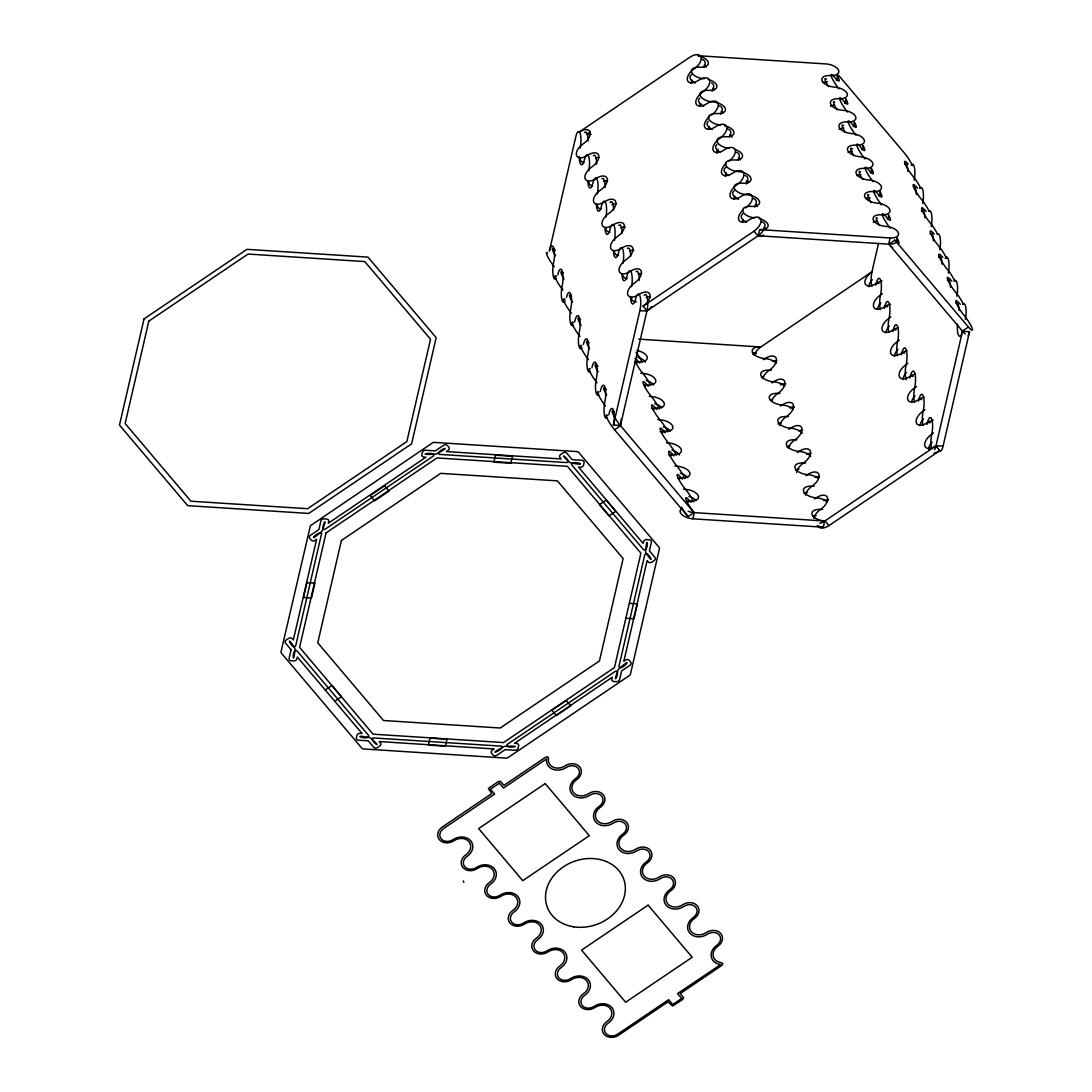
<?xml version="1.0" encoding="UTF-8"?>
<svg xmlns="http://www.w3.org/2000/svg" width="1092" height="1092" viewBox="0 0 1092 1092"><rect width="100%" height="100%" fill="white"/><g stroke="black" fill="none" stroke-linecap="round" stroke-linejoin="round"><path stroke-width="1.5" d="M644.171 295.372A10.852 2.935 -86.3 0 1 647.419 298.171A10.852 2.935 -86.3 0 1 646.914 311.07L620.461 425.484L613.417 425.034L639.871 310.606A10.852 2.935 -86.3 0 0 639.857 295.659A10.852 2.935 -86.3 0 0 635.612 299.003A10.852 2.935 -86.3 0 1 632.459 303.958A10.852 2.935 -86.3 0 1 630.48 296.533M692.847 518.809L694.28 512.626L824.706 521.007L823.272 527.19L692.847 518.809A10.852 5.446 13 0 1 681.954 514.66A10.852 5.446 13 0 1 681.722 508.49M896.873 238.807A10.852 5.446 13 0 1 888.656 244.158L758.244 235.763L759.663 229.593A10.852 5.446 13 0 0 768.181 225.498A10.852 5.446 13 0 0 759.268 218.605M878.514 243.489L871.989 271.676A10.852 2.935 -86.3 0 0 871.935 286.418M888.656 244.158L890.089 237.974A10.852 5.446 13 0 0 898.388 232.842A10.852 5.446 13 0 0 885.817 226.372A10.852 5.446 13 0 1 873.245 219.901A10.852 5.446 13 0 1 881.544 214.769M934.506 449.795A10.852 2.935 -86.3 0 0 936.021 445.713L962.489 331.285L969.532 331.736L943.065 446.164A10.852 2.935 -86.3 0 1 939.243 450.423M587.223 133.961L590.035 132.064M761.82 221.812A10.852 5.924 -40.2 0 1 764.714 227.382A10.852 5.924 -40.2 0 1 757.984 235.858L647.051 310.851L643.079 306.156L754.012 231.176A10.852 5.924 -40.2 0 0 760.755 219.369A10.852 5.924 -40.2 0 0 749.74 219.574A10.852 5.924 -40.2 0 1 739.134 220.557A10.852 5.924 -40.2 0 1 743.01 209.951M636.158 363.336L638.547 361.711A10.852 1.774 55.9 0 0 639.775 363.09M644.69 386.541L647.092 384.916A10.852 1.774 55.9 0 0 648.307 386.295M965.301 333.947A10.852 1.774 55.9 0 1 962.407 331.067L888.902 244.239L894.894 240.185A10.852 1.774 55.9 0 0 897.01 237.906M614.55 429.757L620.529 425.703L694.048 512.544L688.056 516.584L614.55 429.757A10.852 1.774 55.9 0 1 607.261 418.7A10.852 1.774 55.9 0 1 607.671 415.492M653.221 409.746L655.623 408.121A10.852 1.774 55.9 0 0 656.852 409.5M661.766 432.951L664.154 431.326A10.852 1.774 55.9 0 0 665.383 432.691M670.297 456.156L672.699 454.531A10.852 1.774 55.9 0 0 673.928 455.896M325.143 690.035L331.913 685.448L341.468 696.737L334.698 701.323M678.842 479.361L681.231 477.736A10.852 1.774 55.9 0 0 682.459 479.101M687.373 502.552L689.775 500.941A10.852 1.774 55.9 0 0 691.004 502.306M962.407 331.067L968.399 327.027A10.852 1.774 55.9 0 0 972.139 328.173A10.852 1.774 55.9 0 0 964.127 315.424A10.852 1.774 55.9 0 1 956.114 302.675A10.852 1.774 55.9 0 1 959.854 303.822A10.852 1.774 55.9 0 0 960.278 304.313M819.71 523.259A10.852 5.924 -40.2 0 0 824.965 520.911L935.899 445.932L939.857 450.614L828.937 525.607A10.852 5.924 -40.2 0 1 818.004 526.003M699.03 55.774L826.057 63.937A10.852 5.446 13 0 1 838.629 70.407A10.852 5.446 13 0 1 830.329 75.539A10.852 5.446 13 0 0 822.03 80.671A10.852 5.446 13 0 0 834.588 87.142A10.852 5.446 13 0 1 847.16 93.612A10.852 5.446 13 0 1 838.861 98.744A10.852 5.446 13 0 0 830.562 103.876A10.852 5.446 13 0 0 843.133 110.347A10.852 5.446 13 0 1 855.705 116.817A10.852 5.446 13 0 1 847.406 121.949A10.852 5.446 13 0 0 839.106 127.081A10.852 5.446 13 0 0 851.664 133.552A10.852 5.446 13 0 1 864.236 140.022A10.852 5.446 13 0 1 855.937 145.154A10.852 5.446 13 0 0 847.638 150.286A10.852 5.446 13 0 0 860.209 156.757A10.852 5.446 13 0 1 872.781 163.227A10.852 5.446 13 0 1 864.482 168.359A10.852 5.446 13 0 0 856.183 173.492A10.852 5.446 13 0 0 868.741 179.962A10.852 5.446 13 0 1 881.312 186.432A10.852 5.446 13 0 1 873.013 191.564A10.852 5.446 13 0 0 864.714 196.696A10.852 5.446 13 0 0 877.286 203.167A10.852 5.446 13 0 1 889.762 209.432A10.852 5.446 13 0 1 882.309 214.796M759.663 229.593L890.089 237.974M875.743 285.135A10.852 2.935 -86.3 0 0 876.262 283.278L879.074 283.47M884.288 308.34A10.852 2.935 -86.3 0 0 884.793 306.483L887.619 306.661M639.871 310.606L646.914 311.07M892.819 331.545A10.852 2.935 -86.3 0 0 893.338 329.688L896.15 329.866M901.364 354.75A10.852 2.935 -86.3 0 0 901.869 352.893L904.695 353.071M638.724 339.134L760.674 346.983A10.852 5.446 13 0 0 752.374 352.102A10.852 5.446 13 0 0 764.932 358.585A10.852 5.446 13 0 1 776.262 363.145M752.47 352.716L755.855 352.934M909.895 377.955A10.852 2.935 -86.3 0 0 910.414 376.098L913.226 376.276M918.44 401.16A10.852 2.935 -86.3 0 0 918.945 399.303L921.771 399.481M926.971 424.365A10.852 2.935 -86.3 0 0 927.49 422.508L930.302 422.686M936.021 445.713L943.065 446.164M576.931 451.556L434.452 442.397A2.798 2.307 -20.2 0 0 432.364 442.97L310.401 525.743L281.081 651.528A2.798 2.307 -20.2 0 0 281.49 653.262L361.793 748.129A2.798 2.307 -20.2 0 0 363.554 748.948L506.033 758.107A2.798 2.307 -20.2 0 0 508.108 757.534L629.306 675.62A2.798 2.307 -20.2 0 0 630.48 673.982L659.391 548.976A2.798 2.307 -20.2 0 0 658.995 547.242L578.678 452.375A2.798 2.307 -20.2 0 0 576.931 451.556M629.415 603.357L637.373 603.876L633.933 618.741L625.975 618.236M838.533 75.225L904.367 152.989A10.852 1.774 55.9 0 1 912.298 165.52M894.894 240.185L968.399 327.027M754.012 231.176L757.984 235.858M824.965 520.911L828.937 525.607M463.295 880.944L463.827 882.391M755.364 204.313A10.852 5.446 13 0 1 757.438 206.374M738.615 199.345A10.852 5.446 13 0 1 734.302 190.65M746.273 180.726A10.852 5.446 13 0 1 748.58 182.746M728.733 175.498A10.852 5.446 13 0 1 725.771 167.445M738.288 157.903A10.852 5.446 13 0 1 740.362 159.964M720.201 152.293A10.852 5.446 13 0 1 716.843 144.526M729.756 134.698A10.852 5.446 13 0 1 732.09 137.183M712.312 129.416A10.852 5.446 13 0 1 708.298 121.321M721.211 111.493A10.852 5.446 13 0 1 722.972 113.131M703.78 106.211A10.852 5.446 13 0 1 699.767 98.116M712.68 88.288A10.852 5.446 13 0 1 714.441 89.926M695.235 83.019A10.852 5.446 13 0 1 691.618 74.625M704.135 65.083A10.852 5.446 13 0 1 706.21 67.144M837.114 76.385A10.852 5.446 13 0 1 836.144 80.153M822.958 82.528A10.852 5.446 13 0 1 827.395 81.682M845.809 100.014A10.852 5.446 13 0 1 844.689 103.358M830.575 106.224A10.852 5.446 13 0 1 834.52 104.982M853.712 121.935A10.852 5.446 13 0 1 853.221 126.563M839.12 129.429A10.852 5.446 13 0 1 843.747 128.119M862.243 145.14A10.852 5.446 13 0 1 861.765 149.754M848.088 152.361A10.852 5.446 13 0 1 852.292 151.324M870.788 168.345A10.852 5.446 13 0 1 870.297 172.959M856.633 175.566A10.852 5.446 13 0 1 860.824 174.529M879.592 191.974A10.852 5.446 13 0 1 878.828 196.164M865.656 198.539A10.852 5.446 13 0 1 870.092 197.707M888.342 215.602A10.852 5.446 13 0 1 887.373 219.369M873.259 222.236A10.852 5.446 13 0 1 877.204 220.994M763.649 235.176A10.852 5.446 13 0 1 758.244 235.763M763.895 227.518A10.852 5.446 13 0 1 765.983 229.579M746.464 222.236A10.852 5.446 13 0 1 742.847 213.855M754.627 217.922A10.852 5.446 13 0 1 742.765 211.302A10.852 5.446 13 0 1 751.132 206.388A10.852 5.446 13 0 0 759.431 201.256A10.852 5.446 13 0 0 746.86 194.785A10.852 5.446 13 0 1 734.302 188.315A10.852 5.446 13 0 1 742.601 183.183A10.852 5.446 13 0 0 750.9 178.051A10.852 5.446 13 0 0 738.328 171.581A10.852 5.446 13 0 1 725.757 165.11A10.852 5.446 13 0 1 734.056 159.978A10.852 5.446 13 0 0 742.574 156.088A10.852 5.446 13 0 0 734.425 149.208M729.019 148.307A10.852 5.446 13 0 1 717.144 141.687A10.852 5.446 13 0 1 725.525 136.773A10.852 5.446 13 0 0 734.015 132.473A10.852 5.446 13 0 0 724.351 125.607M720.488 125.102A10.852 5.446 13 0 1 708.612 118.482A10.852 5.446 13 0 1 716.98 113.568A10.852 5.446 13 0 0 725.279 108.436A10.852 5.446 13 0 0 712.707 101.966A10.852 5.446 13 0 1 700.149 95.495A10.852 5.446 13 0 1 708.449 90.363A10.852 5.446 13 0 0 716.953 86.282A10.852 5.446 13 0 0 708.039 79.388M704.176 78.761A10.852 5.446 13 0 1 691.605 72.29A10.852 5.446 13 0 1 699.904 67.158A10.852 5.446 13 0 0 708.38 62.667A10.852 5.446 13 0 0 697.952 55.842M947.365 280.248A10.852 2.935 -86.3 0 1 950.531 287.36M938.615 257.289A10.852 2.935 -86.3 0 1 942 264.155M930.07 234.084A10.852 2.935 -86.3 0 1 933.469 240.95M921.32 211.179A10.852 2.935 -86.3 0 1 924.924 217.745M913.444 187.251A10.852 2.935 -86.3 0 1 916.393 194.54M904.681 164.237A10.852 2.935 -86.3 0 1 907.848 171.335M876.262 283.278A10.852 2.935 -86.3 0 1 880.507 279.934A10.852 2.935 -86.3 0 1 880.534 294.881A10.852 2.935 -86.3 0 0 880.466 309.623M884.793 306.483A10.852 2.935 -86.3 0 1 889.052 303.139A10.852 2.935 -86.3 0 1 889.065 318.086A10.852 2.935 -86.3 0 0 888.861 332.35M893.338 329.688A10.852 2.935 -86.3 0 1 897.583 326.344A10.852 2.935 -86.3 0 1 897.61 341.291A10.852 2.935 -86.3 0 0 897.406 355.555M901.869 352.893A10.852 2.935 -86.3 0 1 906.128 349.536A10.852 2.935 -86.3 0 1 906.142 364.496A10.852 2.935 -86.3 0 0 906.237 379.661M910.414 376.098A10.852 2.935 -86.3 0 1 914.659 372.741A10.852 2.935 -86.3 0 1 914.673 387.701A10.852 2.935 -86.3 0 0 914.618 402.443M918.945 399.303A10.852 2.935 -86.3 0 1 923.204 395.946A10.852 2.935 -86.3 0 1 923.218 410.906A10.852 2.935 -86.3 0 0 923.013 425.17M927.49 422.508A10.852 2.935 -86.3 0 1 931.735 419.151A10.852 2.935 -86.3 0 1 931.749 434.111A10.852 2.935 -86.3 0 0 931.544 448.375M962.489 331.285A10.852 2.935 -86.3 0 1 958.749 335.681A10.852 2.935 -86.3 0 1 957.52 324.119M956.128 303.262A10.852 2.935 -86.3 0 1 959.076 310.565M953.971 281.245A10.852 2.935 -86.3 0 1 957.179 283.743A10.852 2.935 -86.3 0 1 956.865 296.246M945.222 258.394A10.852 2.935 -86.3 0 1 948.579 260.251A10.852 2.935 -86.3 0 1 948.334 273.041M937.332 234.302A10.852 2.935 -86.3 0 1 940.212 237.933A10.852 2.935 -86.3 0 1 939.803 249.836M928.582 211.329A10.852 2.935 -86.3 0 1 931.612 214.428A10.852 2.935 -86.3 0 1 931.258 226.645M919.833 188.425A10.852 2.935 -86.3 0 1 923.027 190.923A10.852 2.935 -86.3 0 1 922.726 203.44M911.288 165.22A10.852 2.935 -86.3 0 1 914.495 167.718A10.852 2.935 -86.3 0 1 914.181 180.235M969.532 331.736A10.852 2.935 -86.3 0 1 968.003 335.831M962.734 304.149A10.852 2.935 -86.3 0 1 965.765 307.248A10.852 2.935 -86.3 0 1 965.41 319.451M871.211 202.648A10.852 1.774 55.9 0 1 868.932 194.963M862.666 179.443A10.852 1.774 55.9 0 1 860.687 171.963M853.726 155.596A10.852 1.774 55.9 0 1 852.456 149.017M845.194 132.391A10.852 1.774 55.9 0 1 843.611 125.553M837.059 109.842A10.852 1.774 55.9 0 1 834.779 102.143M828.514 86.637A10.852 1.774 55.9 0 1 826.535 79.143M892.655 247.488A10.852 1.774 55.9 0 1 888.902 244.239M879.347 225.198A10.852 1.774 55.9 0 1 877.477 218.154M888.478 214.701A10.852 1.774 55.9 0 1 886.349 216.98A10.852 1.774 55.9 0 0 882.527 215.629A10.852 1.774 55.9 0 0 890.185 228.064M881.654 204.859A10.852 1.774 55.9 0 1 873.996 192.424A10.852 1.774 55.9 0 1 877.818 193.775A10.852 1.774 55.9 0 0 881.858 196.874A10.852 1.774 55.9 0 0 879.592 190.882M873.109 181.654A10.852 1.774 55.9 0 1 865.451 169.219A10.852 1.774 55.9 0 1 869.273 170.57A10.852 1.774 55.9 0 0 871.716 168.891M865.014 158.968A10.852 1.774 55.9 0 1 856.988 146.219A10.852 1.774 55.9 0 1 860.742 147.365A10.852 1.774 55.9 0 0 863.185 145.7M856.032 135.244A10.852 1.774 55.9 0 1 848.388 122.809A10.852 1.774 55.9 0 1 852.197 124.16A10.852 1.774 55.9 0 0 854.64 122.495M847.501 112.039A10.852 1.774 55.9 0 1 839.844 99.604A10.852 1.774 55.9 0 1 843.666 100.955A10.852 1.774 55.9 0 0 845.781 98.689M838.956 88.834A10.852 1.774 55.9 0 1 831.312 76.399A10.852 1.774 55.9 0 1 835.121 77.764A10.852 1.774 55.9 0 0 839.161 80.849A10.852 1.774 55.9 0 0 836.895 74.87M908.216 164.1A10.852 1.774 55.9 0 0 904.968 163.663A10.852 1.774 55.9 0 0 912.898 176.194A10.852 1.774 55.9 0 1 920.652 188.274M917.594 188.288A10.852 1.774 55.9 0 1 917.171 187.797A10.852 1.774 55.9 0 0 913.431 186.65A10.852 1.774 55.9 0 0 921.443 199.399A10.852 1.774 55.9 0 1 929.183 211.479M926.139 211.493A10.852 1.774 55.9 0 1 925.716 211.002A10.852 1.774 55.9 0 0 921.962 209.855A10.852 1.774 55.9 0 0 929.974 222.604A10.852 1.774 55.9 0 1 937.509 234.179M934.247 234.207A10.852 1.774 55.9 0 0 930.507 233.06A10.852 1.774 55.9 0 0 938.519 245.809A10.852 1.774 55.9 0 1 946.45 258.34M942.792 257.412A10.852 1.774 55.9 0 0 939.038 256.265A10.852 1.774 55.9 0 0 947.051 269.014A10.852 1.774 55.9 0 1 954.804 281.081M951.746 281.108A10.852 1.774 55.9 0 1 951.323 280.617A10.852 1.774 55.9 0 0 947.583 279.47A10.852 1.774 55.9 0 0 955.596 292.219A10.852 1.774 55.9 0 1 963.335 304.286M638.206 274.037A10.852 5.924 -40.2 0 1 641.277 273.491M627.204 278.583A10.852 5.924 -40.2 0 1 623.054 275.566M629.674 250.832A10.852 5.924 -40.2 0 1 633.81 250.382M618.659 255.378A10.852 5.924 -40.2 0 1 614.455 251.883M620.474 227.873A10.852 5.924 -40.2 0 1 625.279 227.177M610.128 232.173A10.852 5.924 -40.2 0 1 605.923 228.678M611.943 204.668A10.852 5.924 -40.2 0 1 616.216 203.904M601.037 208.941A10.852 5.924 -40.2 0 1 597.365 204.968M603.398 181.463A10.852 5.924 -40.2 0 1 607.684 180.699M592.506 185.749A10.852 5.924 -40.2 0 1 588.834 181.763M595.522 158.026A10.852 5.924 -40.2 0 1 599.139 157.494M583.961 162.544A10.852 5.924 -40.2 0 1 580.33 158.026M586.991 134.821A10.852 5.924 -40.2 0 1 591.127 134.357M701.542 59.309A10.852 5.924 -40.2 0 1 703.958 67.335M691.222 83.579A10.852 5.924 -40.2 0 1 692.164 80.139M711.534 82.856A10.852 5.924 -40.2 0 1 712.134 91.155M699.795 106.238A10.852 5.924 -40.2 0 1 700.695 103.344M719.137 105.787A10.852 5.924 -40.2 0 1 720.665 114.36M708.339 129.443A10.852 5.924 -40.2 0 1 709.24 126.549M727.668 128.993A10.852 5.924 -40.2 0 1 729.565 136.95M716.843 153.18A10.852 5.924 -40.2 0 1 718.099 149.14M735.694 152.129A10.852 5.924 -40.2 0 1 738.096 160.155M725.375 176.385A10.852 5.924 -40.2 0 1 726.317 172.959M745.235 175.512A10.852 5.924 -40.2 0 1 746.286 183.975M733.947 199.058A10.852 5.924 -40.2 0 1 734.848 196.15M752.77 198.539A10.852 5.924 -40.2 0 1 754.818 207.18M742.492 222.263A10.852 5.924 -40.2 0 1 743.12 219.97M651.583 306.579A10.852 5.924 -40.2 0 1 647.051 310.851M646.095 297.488A10.852 5.924 -40.2 0 1 650.368 296.724M636.308 301.761A10.852 5.924 -40.2 0 1 631.517 297.775M630.275 271.348A10.852 5.924 -40.2 0 1 641.277 271.157A10.852 5.924 -40.2 0 1 634.534 282.951A10.852 5.924 -40.2 0 0 627.723 294.54A10.852 5.924 -40.2 0 0 638.151 294.976M629.62 271.772A10.852 5.924 -40.2 0 1 619.191 271.335A10.852 5.924 -40.2 0 1 626.003 259.746A10.852 5.924 -40.2 0 0 632.746 247.952A10.852 5.924 -40.2 0 0 621.73 248.143A10.852 5.924 -40.2 0 1 610.728 248.348A10.852 5.924 -40.2 0 1 617.471 236.541A10.852 5.924 -40.2 0 0 624.201 224.747A10.852 5.924 -40.2 0 0 613.199 224.938A10.852 5.924 -40.2 0 1 602.183 225.143A10.852 5.924 -40.2 0 1 608.927 213.336A10.852 5.924 -40.2 0 0 615.738 201.761A10.852 5.924 -40.2 0 0 605.309 201.31M604.654 201.733A10.852 5.924 -40.2 0 1 593.652 201.938A10.852 5.924 -40.2 0 1 600.395 190.131A10.852 5.924 -40.2 0 0 607.125 178.337A10.852 5.924 -40.2 0 0 596.123 178.528M595.468 178.951A10.852 5.924 -40.2 0 1 585.039 178.515A10.852 5.924 -40.2 0 1 591.85 166.926A10.852 5.924 -40.2 0 0 598.593 155.132A10.852 5.924 -40.2 0 0 587.578 155.323A10.852 5.924 -40.2 0 1 576.576 155.528A10.852 5.924 -40.2 0 1 583.319 143.721A10.852 5.924 -40.2 0 0 590.062 131.927A10.852 5.924 -40.2 0 0 579.047 132.132L689.98 57.139A10.852 5.924 -40.2 0 1 700.9 56.743A10.852 5.924 -40.2 0 1 694.894 68.291M694.253 68.741A10.852 5.924 -40.2 0 0 687.51 80.549A10.852 5.924 -40.2 0 0 698.511 80.344A10.852 5.924 -40.2 0 1 709.445 79.948A10.852 5.924 -40.2 0 1 703.425 91.496M702.784 91.946A10.852 5.924 -40.2 0 0 696.041 103.754A10.852 5.924 -40.2 0 0 707.056 103.549A10.852 5.924 -40.2 0 1 718.058 103.358A10.852 5.924 -40.2 0 1 711.329 115.151M709.445 116.598A10.852 5.924 -40.2 0 0 704.872 127.546A10.852 5.924 -40.2 0 0 715.588 126.754A10.852 5.924 -40.2 0 1 726.603 126.563A10.852 5.924 -40.2 0 1 719.86 138.356M719.218 138.807A10.852 5.924 -40.2 0 0 713.199 150.368A10.852 5.924 -40.2 0 0 724.133 149.959A10.852 5.924 -40.2 0 1 735.053 149.549A10.852 5.924 -40.2 0 1 729.033 161.111M726.521 163.008A10.852 5.924 -40.2 0 0 721.948 173.956A10.852 5.924 -40.2 0 0 732.664 173.164A10.852 5.924 -40.2 0 1 743.679 172.973A10.852 5.924 -40.2 0 1 736.936 184.766A10.852 5.924 -40.2 0 0 730.193 196.56A10.852 5.924 -40.2 0 0 741.209 196.369A10.852 5.924 -40.2 0 1 752.211 196.164A10.852 5.924 -40.2 0 1 745.467 207.971M639.462 294.13A10.852 5.924 -40.2 0 1 649.89 294.567A10.852 5.924 -40.2 0 1 643.079 306.156M584.63 132.651A10.852 2.935 -86.3 0 1 588.028 141.045M593.379 155.61A10.852 2.935 -86.3 0 1 596.56 164.25M601.924 178.815A10.852 2.935 -86.3 0 1 605.105 187.455M610.019 202.552A10.852 2.935 -86.3 0 1 613.636 209.882M618.782 225.471A10.852 2.935 -86.3 0 1 622.181 233.087M627.531 248.43A10.852 2.935 -86.3 0 1 630.712 256.292M636.063 271.635A10.852 2.935 -86.3 0 1 639.243 280.275M621.307 418.686A10.852 2.935 -86.3 0 1 620.461 425.484M608.817 414.701A10.852 2.935 -86.3 0 0 609.145 413.431A10.852 2.935 -86.3 0 1 613.39 410.087A10.852 2.935 -86.3 0 1 613.417 425.034M607.616 417.526A10.852 2.935 -86.3 0 1 604.367 414.728A10.852 2.935 -86.3 0 1 604.872 401.829A10.852 2.935 -86.3 0 0 604.859 386.882A10.852 2.935 -86.3 0 0 600.6 390.226A10.852 2.935 -86.3 0 1 600.272 391.496M598.866 394.608A10.852 2.935 -86.3 0 1 595.782 391.223A10.852 2.935 -86.3 0 1 596.341 378.624A10.852 2.935 -86.3 0 0 596.314 363.677A10.852 2.935 -86.3 0 0 592.069 367.021A10.852 2.935 -86.3 0 1 591.905 367.676M590.335 371.417A10.852 2.935 -86.3 0 1 587.237 368.018A10.852 2.935 -86.3 0 1 587.796 355.419A10.852 2.935 -86.3 0 0 587.783 340.472A10.852 2.935 -86.3 0 0 583.538 343.816A10.852 2.935 -86.3 0 1 583.374 344.471M582.009 347.911A10.852 2.935 -86.3 0 1 578.76 345.113A10.852 2.935 -86.3 0 1 579.265 332.214A10.852 2.935 -86.3 0 0 579.251 317.267A10.852 2.935 -86.3 0 0 574.993 320.611A10.852 2.935 -86.3 0 1 574.665 321.894M573.259 325.007A10.852 2.935 -86.3 0 1 570.16 321.608A10.852 2.935 -86.3 0 1 570.72 309.009A10.852 2.935 -86.3 0 0 570.707 294.062A10.852 2.935 -86.3 0 0 566.461 297.42M565.151 301.146A10.852 2.935 -86.3 0 1 561.738 299.003A10.852 2.935 -86.3 0 1 562.189 285.817A10.852 2.935 -86.3 0 0 562.175 270.857A10.852 2.935 -86.3 0 0 557.916 274.215A10.852 2.935 -86.3 0 1 557.753 274.856M556.401 278.296A10.852 2.935 -86.3 0 1 553.139 275.498A10.852 2.935 -86.3 0 1 553.644 262.612A10.852 2.935 -86.3 0 0 553.63 247.652A10.852 2.935 -86.3 0 0 549.385 251.01L575.839 136.582A10.852 2.935 -86.3 0 1 580.098 133.224A10.852 2.935 -86.3 0 1 580.111 148.184M579.238 156.552A10.852 2.935 -86.3 0 0 581.135 164.674A10.852 2.935 -86.3 0 0 584.384 159.787A10.852 2.935 -86.3 0 1 588.561 156.224A10.852 2.935 -86.3 0 1 588.806 170.707M587.796 180.508A10.852 2.935 -86.3 0 0 589.776 187.933A10.852 2.935 -86.3 0 0 592.915 182.992A10.852 2.935 -86.3 0 1 597.092 179.429A10.852 2.935 -86.3 0 1 597.338 193.912M596.328 203.713A10.852 2.935 -86.3 0 0 598.307 211.138A10.852 2.935 -86.3 0 0 601.46 206.197A10.852 2.935 -86.3 0 1 605.623 202.634A10.852 2.935 -86.3 0 1 605.869 217.117M604.9 227.668A10.852 2.935 -86.3 0 0 606.947 234.384A10.852 2.935 -86.3 0 0 609.991 229.402A10.852 2.935 -86.3 0 1 614.168 225.839A10.852 2.935 -86.3 0 1 614.414 240.322M613.431 250.873A10.852 2.935 -86.3 0 0 615.492 257.589A10.852 2.935 -86.3 0 0 618.536 252.607A10.852 2.935 -86.3 0 1 622.699 249.044A10.852 2.935 -86.3 0 1 622.945 263.527M622.017 274.802A10.852 2.935 -86.3 0 0 624.133 280.821A10.852 2.935 -86.3 0 0 627.067 275.812A10.852 2.935 -86.3 0 1 631.244 272.249A10.852 2.935 -86.3 0 1 631.49 286.718M822.645 509.418A10.852 5.446 13 0 1 820.433 509.404A10.852 5.446 13 0 0 812.134 514.537A10.852 5.446 13 0 0 824.706 521.007M827.067 501.951A10.852 5.446 13 0 0 816.161 497.802A10.852 5.446 13 0 1 803.589 491.332A10.852 5.446 13 0 1 811.888 486.199A10.852 5.446 13 0 0 814.113 486.213M818.522 478.746A10.852 5.446 13 0 0 807.63 474.597A10.852 5.446 13 0 1 795.058 468.127A10.852 5.446 13 0 1 803.357 462.994A10.852 5.446 13 0 0 805.568 463.008M810.783 456.374A10.852 5.446 13 0 0 799.085 451.392A10.852 5.446 13 0 1 786.527 444.922A10.852 5.446 13 0 1 794.826 439.789A10.852 5.446 13 0 0 797.037 439.803M802.238 433.169A10.852 5.446 13 0 0 790.553 428.187A10.852 5.446 13 0 1 777.982 421.717A10.852 5.446 13 0 1 786.281 416.584A10.852 5.446 13 0 0 788.506 416.598M793.338 409.555A10.852 5.446 13 0 0 782.008 404.982A10.852 5.446 13 0 1 769.451 398.512A10.852 5.446 13 0 1 777.75 393.379A10.852 5.446 13 0 0 779.961 393.393M784.793 386.35A10.852 5.446 13 0 0 773.477 381.777A10.852 5.446 13 0 1 760.906 375.307A10.852 5.446 13 0 1 769.205 370.188A10.852 5.446 13 0 0 771.43 370.188M636.841 350.477A10.852 5.446 13 0 1 647.256 357.302A10.852 5.446 13 0 1 638.793 361.793A10.852 5.446 13 0 0 635.203 361.943M640.745 373.109A10.852 5.446 13 0 0 643.052 373.396A10.852 5.446 13 0 1 655.623 379.866A10.852 5.446 13 0 1 647.324 384.998A10.852 5.446 13 0 0 643.734 385.148M649.276 396.314A10.852 5.446 13 0 0 651.596 396.601A10.852 5.446 13 0 1 664.168 403.071A10.852 5.446 13 0 1 655.869 408.203A10.852 5.446 13 0 0 651.637 408.476M657.807 419.519A10.852 5.446 13 0 0 660.128 419.806A10.852 5.446 13 0 1 672.699 426.276A10.852 5.446 13 0 1 664.4 431.408A10.852 5.446 13 0 0 660.169 431.668M666.352 442.724A10.852 5.446 13 0 0 668.673 443.011A10.852 5.446 13 0 1 681.244 449.481A10.852 5.446 13 0 1 672.945 454.613A10.852 5.446 13 0 0 668.713 454.873M674.883 465.929A10.852 5.446 13 0 0 677.204 466.216A10.852 5.446 13 0 1 689.775 472.686A10.852 5.446 13 0 1 681.476 477.818A10.852 5.446 13 0 0 677.886 477.968M683.428 489.134A10.852 5.446 13 0 0 685.749 489.421A10.852 5.446 13 0 1 698.307 495.891A10.852 5.446 13 0 1 690.008 501.023A10.852 5.446 13 0 0 686.431 501.16M694.28 512.626A10.852 5.446 13 0 1 688.165 511.288M804.053 493.42A10.852 5.446 13 0 1 807.548 492.437M795.508 470.215A10.852 5.446 13 0 1 799.016 469.232M786.977 447.01A10.852 5.446 13 0 1 789.803 446.109M777.995 424.065A10.852 5.446 13 0 1 781.271 422.918M770.379 400.368A10.852 5.446 13 0 1 772.726 399.713M761.356 377.395A10.852 5.446 13 0 1 763.554 376.631M752.825 354.19A10.852 5.446 13 0 1 756.319 353.207M637.728 357.207A10.852 5.446 13 0 1 645.358 362.203M646.259 380.412A10.852 5.446 13 0 1 653.63 384.985M654.79 403.617A10.852 5.446 13 0 1 661.861 407.766M663.335 426.822A10.852 5.446 13 0 1 670.392 430.971M671.867 450.027A10.852 5.446 13 0 1 679.511 455.023M680.412 473.232A10.852 5.446 13 0 1 687.783 477.805M688.943 496.437A10.852 5.446 13 0 1 696 500.586M823.272 527.19A10.852 5.446 13 0 1 817.157 525.853M813.076 516.38A10.852 5.446 13 0 1 816.093 515.642M681.231 477.736A10.852 1.774 55.9 0 0 677.49 476.59A10.852 1.774 55.9 0 0 685.503 489.339A10.852 1.774 55.9 0 1 693.434 501.87M684.902 478.665A10.852 1.774 55.9 0 0 676.972 466.134A10.852 1.774 55.9 0 1 668.946 453.385A10.852 1.774 55.9 0 1 672.699 454.531M676.18 454.995A10.852 1.774 55.9 0 0 668.427 442.929A10.852 1.774 55.9 0 1 660.414 430.18A10.852 1.774 55.9 0 1 664.154 431.326M667.635 431.79A10.852 1.774 55.9 0 0 659.896 419.724A10.852 1.774 55.9 0 1 651.883 406.975A10.852 1.774 55.9 0 1 655.623 408.121M659.281 409.05A10.852 1.774 55.9 0 0 651.351 396.519A10.852 1.774 55.9 0 1 643.338 383.77A10.852 1.774 55.9 0 1 647.092 384.916M650.341 384.889A10.852 1.774 55.9 0 0 642.819 373.314A10.852 1.774 55.9 0 1 635.066 361.247M634.971 358.49A10.852 1.774 55.9 0 1 638.547 361.711M636.063 352.361A10.852 1.774 55.9 0 1 642.028 362.189M555.487 255.842A10.852 1.774 55.9 0 1 555.282 250.3M564.018 279.047A10.852 1.774 55.9 0 1 563.076 272.782M572.563 302.252A10.852 1.774 55.9 0 1 571.621 295.987M581.094 325.457A10.852 1.774 55.9 0 1 580.507 319.533M589.639 348.662A10.852 1.774 55.9 0 1 589.052 342.738M598.17 371.867A10.852 1.774 55.9 0 1 597.966 366.325M606.702 395.072A10.852 1.774 55.9 0 1 606.497 389.53M620.529 425.703A10.852 1.774 55.9 0 1 613.008 414.127A10.852 1.774 55.9 0 1 614.305 411.998M694.048 512.544A10.852 1.774 55.9 0 1 686.022 499.795A10.852 1.774 55.9 0 1 689.775 500.941M554.34 266.803A10.852 1.774 55.9 0 1 547.502 256.265A10.852 1.774 55.9 0 1 547.624 252.853M562.885 290.008A10.852 1.774 55.9 0 1 555.91 279.211A10.852 1.774 55.9 0 1 556.442 276.262M571.416 313.213A10.852 1.774 55.9 0 1 564.441 302.416A10.852 1.774 55.9 0 1 564.987 299.467M579.961 336.418A10.852 1.774 55.9 0 1 572.986 325.621A10.852 1.774 55.9 0 1 573.518 322.672M588.492 359.623A10.852 1.774 55.9 0 1 581.654 349.085A10.852 1.774 55.9 0 1 581.777 345.673M597.037 382.828A10.852 1.774 55.9 0 1 590.185 372.29A10.852 1.774 55.9 0 1 590.308 368.878M605.569 406.019A10.852 1.774 55.9 0 1 598.716 395.495A10.852 1.774 55.9 0 1 598.853 392.069M688.056 516.584A10.852 1.774 55.9 0 1 681.667 507.261M933.51 432.882A10.852 5.924 -40.2 0 1 931.626 434.329A10.852 5.924 -40.2 0 0 924.883 446.123A10.852 5.924 -40.2 0 0 935.899 445.932M933.223 420.27A10.852 5.924 -40.2 0 0 927.354 422.727A10.852 5.924 -40.2 0 1 916.352 422.918A10.852 5.924 -40.2 0 1 923.081 411.124A10.852 5.924 -40.2 0 0 924.965 409.677M924.064 397.174A10.852 5.924 -40.2 0 0 918.822 399.522A10.852 5.924 -40.2 0 1 907.807 399.727A10.852 5.924 -40.2 0 1 914.55 387.919A10.852 5.924 -40.2 0 0 916.434 386.472M915.533 373.969A10.852 5.924 -40.2 0 0 910.278 376.317A10.852 5.924 -40.2 0 1 899.276 376.522A10.852 5.924 -40.2 0 1 906.019 364.714A10.852 5.924 -40.2 0 0 907.889 363.267M907.002 350.764A10.852 5.924 -40.2 0 0 901.746 353.112A10.852 5.924 -40.2 0 1 890.731 353.317A10.852 5.924 -40.2 0 1 897.474 341.509A10.852 5.924 -40.2 0 0 899.358 340.062M898.457 327.559A10.852 5.924 -40.2 0 0 893.201 329.907A10.852 5.924 -40.2 0 1 882.199 330.112A10.852 5.924 -40.2 0 1 888.943 318.304A10.852 5.924 -40.2 0 0 890.813 316.871M890.54 304.245A10.852 5.924 -40.2 0 0 884.67 306.702A10.852 5.924 -40.2 0 1 873.655 306.907A10.852 5.924 -40.2 0 1 880.398 295.099A10.852 5.924 -40.2 0 0 882.281 293.666M881.995 281.04A10.852 5.924 -40.2 0 0 876.125 283.497A10.852 5.924 -40.2 0 1 865.123 283.702A10.852 5.924 -40.2 0 1 871.866 271.894L760.933 346.887A10.852 5.924 -40.2 0 0 754.203 355.364M763.226 359.65A10.852 5.924 -40.2 0 0 765.205 358.49A10.852 5.924 -40.2 0 1 776.207 358.285A10.852 5.924 -40.2 0 1 769.464 370.092A10.852 5.924 -40.2 0 0 762.735 378.569M771.757 382.855A10.852 5.924 -40.2 0 0 773.737 381.681A10.852 5.924 -40.2 0 1 784.752 381.49A10.852 5.924 -40.2 0 1 778.009 393.284A10.852 5.924 -40.2 0 0 771.457 401.187M780.289 406.06A10.852 5.924 -40.2 0 0 782.282 404.886A10.852 5.924 -40.2 0 1 793.283 404.695A10.852 5.924 -40.2 0 1 786.54 416.489A10.852 5.924 -40.2 0 0 779.674 425.552M788.833 429.265A10.852 5.924 -40.2 0 0 790.813 428.091A10.852 5.924 -40.2 0 1 801.815 427.9A10.852 5.924 -40.2 0 1 795.085 439.694A10.852 5.924 -40.2 0 0 788.342 448.184M797.365 452.47A10.852 5.924 -40.2 0 0 799.344 451.296A10.852 5.924 -40.2 0 1 810.36 451.105A10.852 5.924 -40.2 0 1 803.616 462.899A10.852 5.924 -40.2 0 0 796.669 472.508M805.91 475.675A10.852 5.924 -40.2 0 0 807.889 474.501A10.852 5.924 -40.2 0 1 818.891 474.31A10.852 5.924 -40.2 0 1 812.161 486.104A10.852 5.924 -40.2 0 0 805.282 495.154M814.441 498.88A10.852 5.924 -40.2 0 0 816.42 497.706A10.852 5.924 -40.2 0 1 827.436 497.515A10.852 5.924 -40.2 0 1 820.693 509.309A10.852 5.924 -40.2 0 0 813.827 518.359M920.106 425.416A10.852 5.924 -40.2 0 1 923.491 418.905M911.561 402.211A10.852 5.924 -40.2 0 1 914.959 395.7M902.988 379.538A10.852 5.924 -40.2 0 1 906.415 372.495M894.457 356.333A10.852 5.924 -40.2 0 1 897.883 349.29M885.953 332.596A10.852 5.924 -40.2 0 1 889.338 326.099M877.422 309.405A10.852 5.924 -40.2 0 1 880.807 302.894M868.836 286.732A10.852 5.924 -40.2 0 1 872.262 279.689M772.481 361.411A10.852 5.924 -40.2 0 1 776.753 360.647M780.357 384.889A10.852 5.924 -40.2 0 1 785.817 383.92M789.557 407.821A10.852 5.924 -40.2 0 1 794.348 407.125M798.757 430.794A10.852 5.924 -40.2 0 1 801.828 430.248M806.633 454.231A10.852 5.924 -40.2 0 1 810.906 453.467M815.164 477.436A10.852 5.924 -40.2 0 1 819.45 476.672M823.709 500.641A10.852 5.924 -40.2 0 1 828.5 499.945M939.857 450.614A10.852 5.924 -40.2 0 1 934.001 453.071M928.609 449.153A10.852 5.924 -40.2 0 1 932.036 442.11M321.594 533.633L295.714 645.741C292.124 650.982 283.961 630.712 294.99 648.662C293.311 670.065 291.236 648.047 296.887 650.764L368.673 735.571C369.328 741.686 347.283 732.937 370.502 737.823C386.582 752.306 367.212 739.229 373.764 737.946L501.132 746.136C506.879 749.112 482.063 757.834 504.408 746.409C528.897 744.949 503.535 749.972 507.152 744.471L615.492 671.239C621.88 669.014 610.496 690.472 618.304 669.437C636.308 653.153 621.266 672.331 618.918 666.516L644.771 554.777C648.293 549.494 656.524 569.71 645.549 552.006C647.078 530.535 649.399 552.183 643.584 549.74L571.798 464.946C571.252 458.64 592.874 467.512 569.928 462.667C553.985 448.321 573.232 461.152 566.707 462.571L439.353 454.381C433.92 451.365 457.616 442.724 435.981 454.122C411.493 455.514 437.169 450.587 433.319 456.047L324.993 529.265C318.468 531.299 330.016 510.196 322.154 531.108C304.968 546.082 318.086 529.634 321.594 533.633M548.484 758.339L548.443 758.681A10.988 9.036 -20.2 0 0 553.344 767.253A10.988 9.036 -20.2 0 0 565.069 765.874A10.729 8.818 -20.2 0 1 579.634 766.816A10.729 8.818 -20.2 0 1 576.685 779.592A10.988 9.036 -20.2 0 0 573.655 792.71A10.988 9.036 -20.2 0 0 588.588 793.666A10.729 8.818 -20.2 0 1 603.166 794.607A10.729 8.818 -20.2 0 1 600.204 807.384A10.988 9.036 -20.2 0 0 597.174 820.488A10.988 9.036 -20.2 0 0 612.107 821.457A10.729 8.818 -20.2 0 1 626.685 822.385A10.729 8.818 -20.2 0 1 623.723 835.175A10.988 9.036 -20.2 0 0 620.693 848.279A10.988 9.036 -20.2 0 0 635.64 849.235A10.729 8.818 -20.2 0 1 650.204 850.177A10.729 8.818 -20.2 0 1 647.242 862.967A10.988 9.036 -20.2 0 0 644.212 876.071A10.988 9.036 -20.2 0 0 659.159 877.026A10.729 8.818 -20.2 0 1 673.723 877.968A10.729 8.818 -20.2 0 1 670.775 890.744A10.988 9.036 -20.2 0 0 667.744 903.862A10.988 9.036 -20.2 0 0 682.677 904.818A10.729 8.818 -20.2 0 1 697.256 905.759A10.729 8.818 -20.2 0 1 694.294 918.536A10.988 9.036 -20.2 0 0 691.263 931.64A10.988 9.036 -20.2 0 0 706.196 932.609A10.729 8.818 -20.2 0 1 720.775 933.537A10.729 8.818 -20.2 0 1 717.813 946.327A10.988 9.036 -20.2 0 0 713.131 956.032A10.988 9.036 -20.2 0 0 721.048 962.571L722.781 963.499L721.962 965.342L680.207 993.583L683.592 997.747L682.623 999.521L672.563 1006.06L668.004 1001.828L618.645 1035.202A10.729 8.818 -20.2 0 1 604.081 1034.261A10.729 8.818 -20.2 0 1 607.029 1021.484A10.988 9.036 -20.2 0 0 610.059 1008.366A10.988 9.036 -20.2 0 0 595.126 1007.411A10.729 8.818 -20.2 0 1 580.548 1006.483A10.729 8.818 -20.2 0 1 583.51 993.693A10.988 9.036 -20.2 0 0 586.54 980.589A10.988 9.036 -20.2 0 0 571.594 979.62A10.729 8.818 -20.2 0 1 557.029 978.691A10.729 8.818 -20.2 0 1 559.991 965.901A10.988 9.036 -20.2 0 0 563.022 952.797A10.988 9.036 -20.2 0 0 548.075 951.842A10.729 8.818 -20.2 0 1 533.51 950.9A10.729 8.818 -20.2 0 1 536.459 938.11A10.988 9.036 -20.2 0 0 539.489 925.006A10.988 9.036 -20.2 0 0 524.556 924.05A10.729 8.818 -20.2 0 1 509.991 923.109A10.729 8.818 -20.2 0 1 512.94 910.332A10.988 9.036 -20.2 0 0 515.97 897.214A10.988 9.036 -20.2 0 0 501.037 896.259A10.729 8.818 -20.2 0 1 486.459 895.317A10.729 8.818 -20.2 0 1 489.421 882.541A10.988 9.036 -20.2 0 0 492.451 869.437A10.988 9.036 -20.2 0 0 477.504 868.468A10.729 8.818 -20.2 0 1 462.94 867.539A10.729 8.818 -20.2 0 1 465.902 854.749A10.988 9.036 -20.2 0 0 468.932 841.645A10.988 9.036 -20.2 0 0 453.985 840.69A10.729 8.818 -20.2 0 1 439.421 839.748A10.729 8.818 -20.2 0 1 442.369 826.958L491.741 793.597L488.383 788.479L498.157 781.613L500.327 781.258L503.944 785.353L545.713 757.138L547.72 756.824L548.484 758.339M144.035 318.905L119.478 425.075L187.688 505.651L308.695 513.431L411.616 443.857L436.172 337.687L367.963 257.111L246.956 249.345L144.035 318.905M148.812 321.144L125.143 423.519L190.909 501.214L307.589 508.708L406.838 441.618L430.521 339.243L364.755 261.561L248.061 254.054L148.812 321.144M291.1 649.685L289.107 658.285A2.716 2.225 -20.2 0 0 291.182 660.742L293.803 660.906A2.716 2.225 -20.2 0 0 296.928 658.79L297.338 657.056L362.025 733.469L360.046 733.346A2.716 2.225 -20.2 0 0 356.907 735.462L356.374 737.755A2.716 2.225 -20.2 0 0 358.463 740.212L368.263 740.84L373.778 747.365A2.716 2.225 -20.2 0 0 377.477 747.611L379.688 746.109A2.716 2.225 -20.2 0 0 380.439 742.874L379.32 741.55L494.089 748.935L492.41 750.067A2.716 2.225 -20.2 0 0 491.659 753.303L493.134 755.036A2.716 2.225 -20.2 0 0 496.819 755.282L505.159 749.644L514.96 750.272A2.716 2.225 -20.2 0 0 518.099 748.157L518.632 745.863A2.716 2.225 -20.2 0 0 516.543 743.406L514.578 743.283L612.189 677.299L611.793 679.033A2.716 2.225 -20.2 0 0 613.868 681.49L616.475 681.654A2.716 2.225 -20.2 0 0 619.614 679.538L621.607 670.938L629.947 665.301A2.716 2.225 -20.2 0 0 630.685 662.066L629.224 660.332A2.716 2.225 -20.2 0 0 625.539 660.087L623.846 661.22L647.133 560.537L648.252 561.848A2.716 2.225 -20.2 0 0 651.938 562.08L654.163 560.578A2.716 2.225 -20.2 0 0 654.913 557.343L649.385 550.818L651.378 542.219A2.716 2.225 -20.2 0 0 649.29 539.762L646.682 539.598A2.716 2.225 -20.2 0 0 643.543 541.728L643.147 543.447L578.46 467.035L580.439 467.158A2.716 2.225 -20.2 0 0 583.578 465.042L584.097 462.749A2.716 2.225 -20.2 0 0 582.022 460.305L572.222 459.664L566.693 453.139A2.716 2.225 -20.2 0 0 563.008 452.907L560.797 454.408A2.716 2.225 -20.2 0 0 560.046 457.644L561.152 458.954L446.382 451.583L448.061 450.45A2.716 2.225 -20.2 0 0 448.812 447.201L447.351 445.468A2.716 2.225 -20.2 0 0 443.652 445.236L435.326 450.873L425.525 450.245A2.716 2.225 -20.2 0 0 422.386 452.361L421.853 454.654A2.716 2.225 -20.2 0 0 423.928 457.098L425.907 457.234L328.282 523.218L328.692 521.485A2.716 2.225 -20.2 0 0 326.604 519.028L323.996 518.864A2.716 2.225 -20.2 0 0 320.871 520.98L318.878 529.579L310.538 535.216A2.716 2.225 -20.2 0 0 309.787 538.452L311.261 540.185A2.716 2.225 -20.2 0 0 314.946 540.417L316.625 539.284L293.339 639.98L292.233 638.67A2.716 2.225 -20.2 0 0 288.534 638.424L286.322 639.926A2.716 2.225 -20.2 0 0 285.572 643.161L291.1 649.685M306.948 582.623L303.508 597.501L311.466 598.02L314.905 583.142L306.948 582.623M326.044 532.923L299.577 647.351L373.082 734.179L503.508 742.574L614.441 667.581L640.895 553.166L567.39 466.325L436.977 457.944L326.044 532.923M341.427 540.444L317.758 642.819L383.524 720.515L500.204 728.009L599.453 660.933L623.136 558.558L557.37 480.862L440.677 473.355L341.427 540.444M430.057 738.11L428.446 745.099L445.399 746.177L447.01 739.202L430.057 738.11M495.495 455.187L493.871 462.175L510.824 463.267L512.448 456.279L495.495 455.187M384.534 485.803L370.12 495.55L374.597 500.859L389.025 491.113L384.534 485.803M606.197 500.054L599.426 504.627L608.981 515.915L615.752 511.343L606.197 500.054M566.284 700.518L551.87 710.264L556.36 715.56L570.775 705.814L566.284 700.518M499.372 783.196L490.485 789.188L494.608 794.061L443.584 828.541A8.681 7.139 -20.2 0 0 441.182 838.902A8.681 7.139 -20.2 0 0 452.989 839.666A13.036 10.715 -20.2 0 1 470.693 840.799A13.036 10.715 -20.2 0 1 467.103 856.333A8.681 7.139 -20.2 0 0 464.701 866.693A8.681 7.139 -20.2 0 0 476.508 867.444A13.036 10.715 -20.2 0 1 494.212 868.59A13.036 10.715 -20.2 0 1 490.622 884.124A8.681 7.139 -20.2 0 0 488.233 894.484A8.681 7.139 -20.2 0 0 500.027 895.235A13.036 10.715 -20.2 0 1 517.745 896.382A13.036 10.715 -20.2 0 1 514.141 911.916A8.681 7.139 -20.2 0 0 511.752 922.262A8.681 7.139 -20.2 0 0 523.559 923.027A13.036 10.715 -20.2 0 1 541.263 924.16A13.036 10.715 -20.2 0 1 537.673 939.693A8.681 7.139 -20.2 0 0 535.271 950.054A8.681 7.139 -20.2 0 0 547.078 950.818A13.036 10.715 -20.2 0 1 564.782 951.951A13.036 10.715 -20.2 0 1 561.192 967.485A8.681 7.139 -20.2 0 0 558.79 977.845A8.681 7.139 -20.2 0 0 570.597 978.596A13.036 10.715 -20.2 0 1 588.301 979.742A13.036 10.715 -20.2 0 1 584.711 995.276A8.681 7.139 -20.2 0 0 582.323 1005.636A8.681 7.139 -20.2 0 0 594.13 1006.387A13.036 10.715 -20.2 0 1 611.834 1007.534A13.036 10.715 -20.2 0 1 608.23 1023.067A8.681 7.139 -20.2 0 0 605.842 1033.414A8.681 7.139 -20.2 0 0 617.649 1034.179L668.673 999.685L672.754 1004.503L681.626 998.497L677.504 993.638L720.638 964.564A13.036 10.715 -20.2 0 1 711.274 956.81A13.036 10.715 -20.2 0 1 716.816 945.303A8.681 7.139 -20.2 0 0 719.218 934.943A8.681 7.139 -20.2 0 0 707.411 934.192A13.036 10.715 -20.2 0 1 689.707 933.046A13.036 10.715 -20.2 0 1 693.297 917.512A8.681 7.139 -20.2 0 0 695.686 907.152A8.681 7.139 -20.2 0 0 683.879 906.401A13.036 10.715 -20.2 0 1 666.175 905.254A13.036 10.715 -20.2 0 1 669.778 889.721A8.681 7.139 -20.2 0 0 672.167 879.374A8.681 7.139 -20.2 0 0 660.36 878.61A13.036 10.715 -20.2 0 1 642.656 877.477A13.036 10.715 -20.2 0 1 646.246 861.943A8.681 7.139 -20.2 0 0 648.648 851.583A8.681 7.139 -20.2 0 0 636.841 850.818A13.036 10.715 -20.2 0 1 619.137 849.685A13.036 10.715 -20.2 0 1 622.727 834.152A8.681 7.139 -20.2 0 0 625.115 823.791A8.681 7.139 -20.2 0 0 613.322 823.04A13.036 10.715 -20.2 0 1 595.618 821.894A13.036 10.715 -20.2 0 1 599.208 806.36A8.681 7.139 -20.2 0 0 601.596 796A8.681 7.139 -20.2 0 0 589.789 795.249A13.036 10.715 -20.2 0 1 572.085 794.102A13.036 10.715 -20.2 0 1 575.675 778.569A8.681 7.139 -20.2 0 0 578.077 768.222A8.681 7.139 -20.2 0 0 566.27 767.458A13.036 10.715 -20.2 0 1 552.375 769.096A13.036 10.715 -20.2 0 1 546.573 758.926L503.48 788.055L499.372 783.196M545.195 783.578L478.637 828.569L522.74 880.671L589.298 835.68L545.195 783.578M648.102 905.145L581.545 950.136L625.648 1002.238L692.205 957.247L648.102 905.145M573.805 926.835A40.718 33.47 -20.2 0 0 624.31 880.93A40.718 33.47 -20.2 0 0 558.162 870.952A40.718 33.47 -20.2 0 0 573.805 926.835"/></g></svg>
